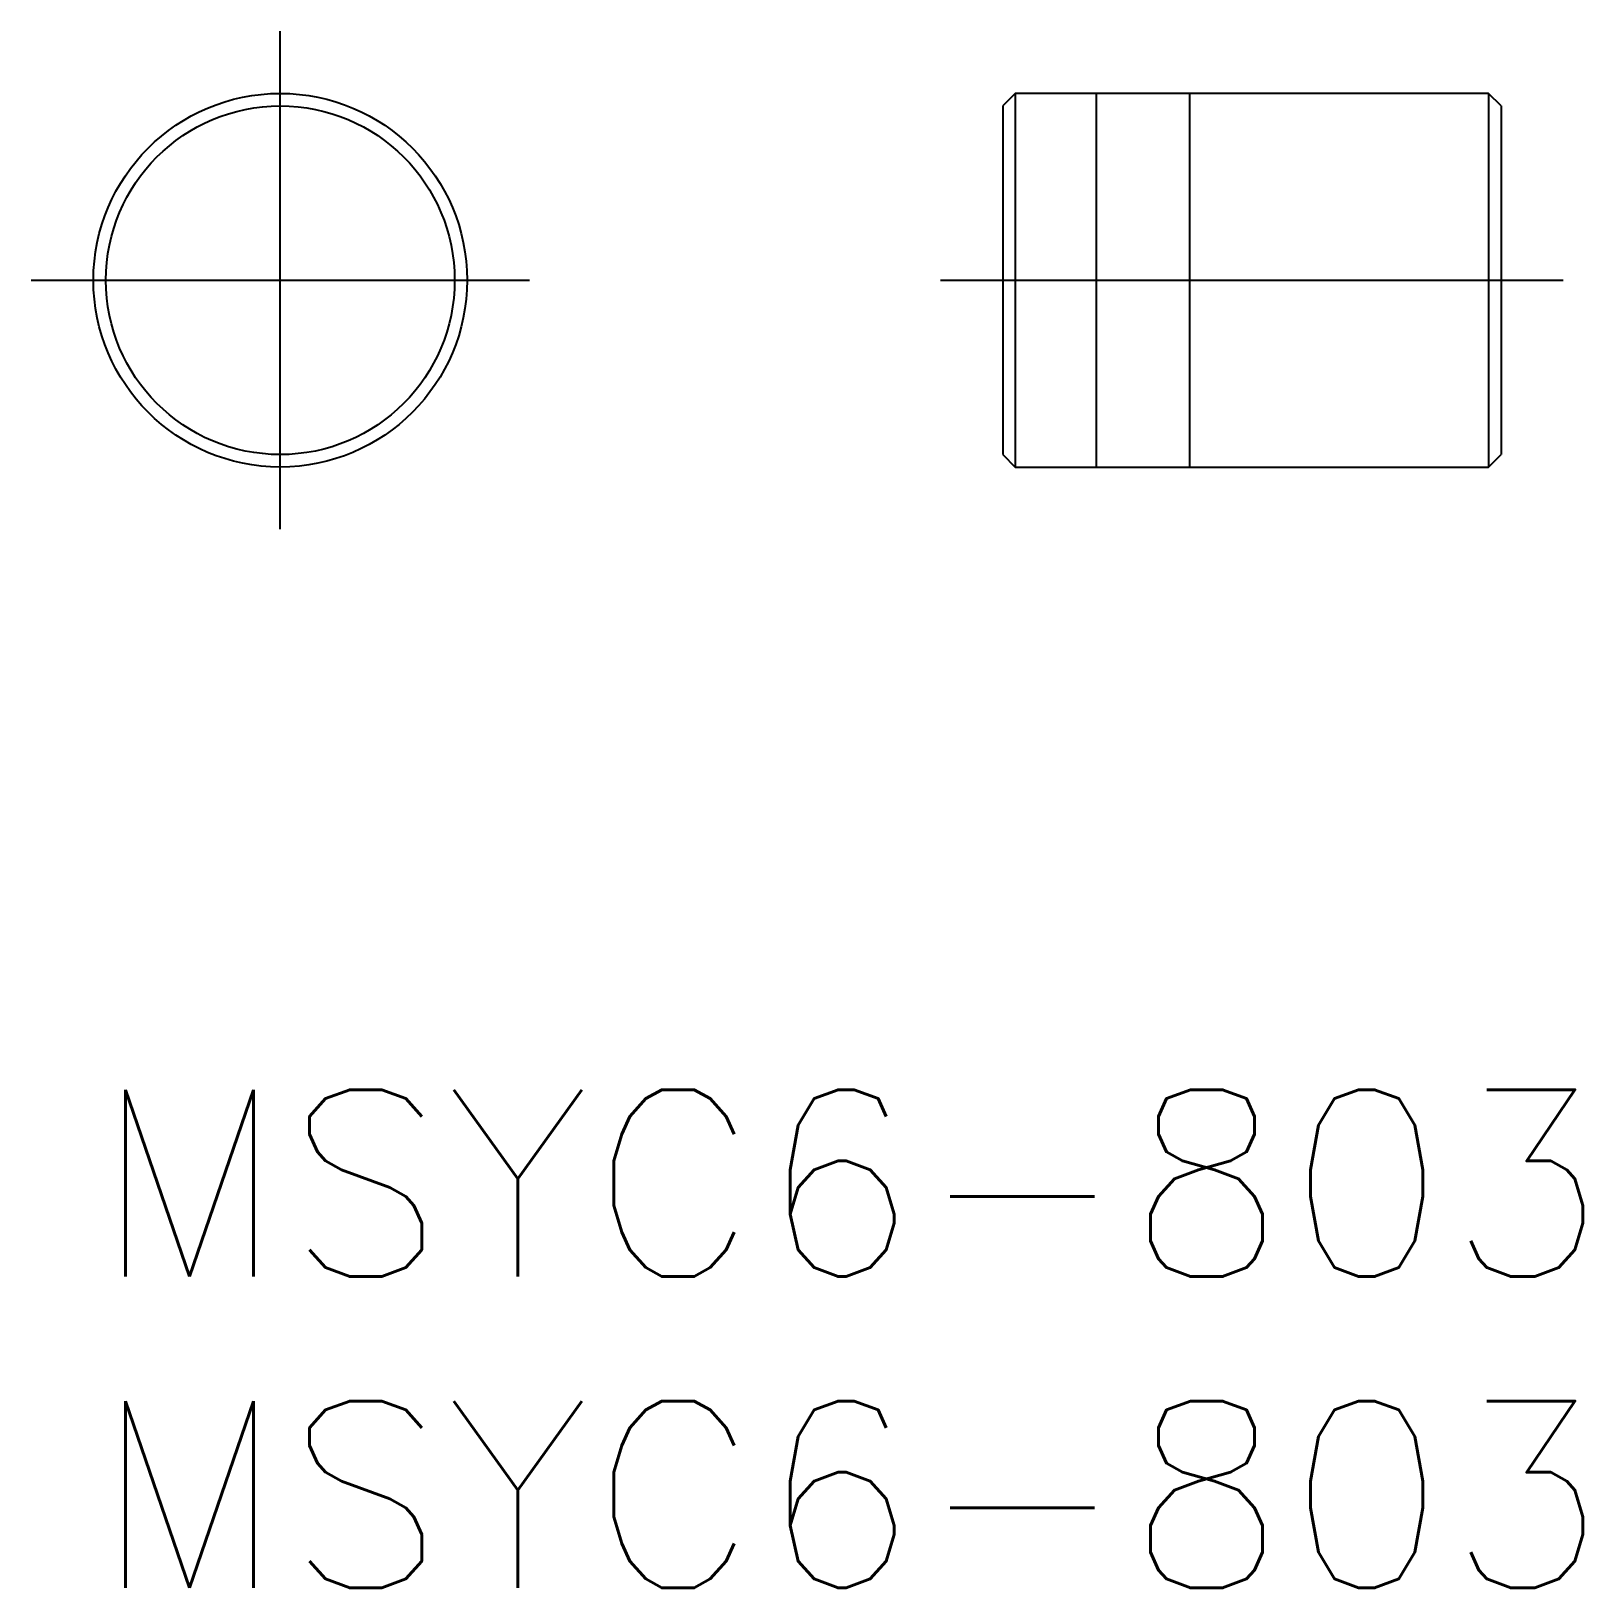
# Model space of a CAD drawing. Extents: x -1 to 23.9, y -8 to 17.
import ezdxf

# ---------------------------------------------------------------- set-up
doc = ezdxf.new("R2010")
doc.units = 0
doc.header["$LTSCALE"] = 0.5
doc.linetypes.add('CENTER', pattern=[50.8, 31.75, -6.35, 6.35, -6.35])
for name, color, linetype in [('MSM_CENTER', 1, 'CENTER'), ('MSM_CONTINUOUS', 7, 'CONTINUOUS'), ('MSM_NARROW', 5, 'CONTINUOUS'), ('MSM_PART_NUMBER', 7, 'CONTINUOUS')]:
    doc.layers.add(name, color=color, linetype=linetype)
doc.styles.get("Standard").update_dxf_attribs({"font": 'txt.shx', "height": 3, "bigfont": 'bigfont.shx'})

# ---------------------------------------------------------------- blocks, each defined once
blk = doc.blocks.new('*U10')
at = {"layer": 'MSM_PART_NUMBER'}
blk.add_text('MSYC6-803', height=3, dxfattribs=at).set_placement((0, -3))
blk = doc.blocks.new('*U11')
at = {"layer": 'MSM_PART_NUMBER'}
blk.add_text('MSYC6-803', height=3, dxfattribs=at).set_placement((0, -8))

msp = doc.modelspace()

# ---------------------------------------------------------------- linework, layer by layer
at = {"layer": 'MSM_CENTER'}
for p, q in [((3, 9), (3, 17)), ((-1, 13), (7, 13)), ((13.6, 13), (23.6, 13))]:
    msp.add_line(p, q, dxfattribs=at)
at = {"layer": 'MSM_CONTINUOUS'}
for p, q in [((14.8, 16), (14.6, 15.8)), ((22.4, 16), (14.8, 16)), ((14.8, 16), (14.8, 10)), ((22.6, 15.8), (22.4, 16)), ((22.4, 16), (22.4, 10)), ((14.6, 15.8), (14.6, 10.2)), ((22.6, 15.8), (22.6, 10.2)), ((14.6, 10.2), (14.8, 10)), ((14.8, 10), (22.4, 10)), ((22.4, 10), (22.6, 10.2))]:
    msp.add_line(p, q, dxfattribs=at)
for radius in [3, 2.8]:
    msp.add_circle((3, 13), radius, dxfattribs=at)
at = {"layer": 'MSM_NARROW'}
for p, q in [((16.1, 16), (16.1, 10)), ((17.6, 16), (17.6, 10))]:
    msp.add_line(p, q, dxfattribs=at)

# ---------------------------------------------------------------- block references
at = {"layer": 'MSM_CONTINUOUS'}
for name in ['*U10', '*U11']:
    msp.add_blockref(name, (0, 0), dxfattribs=at)

doc.saveas('drawing.dxf')
